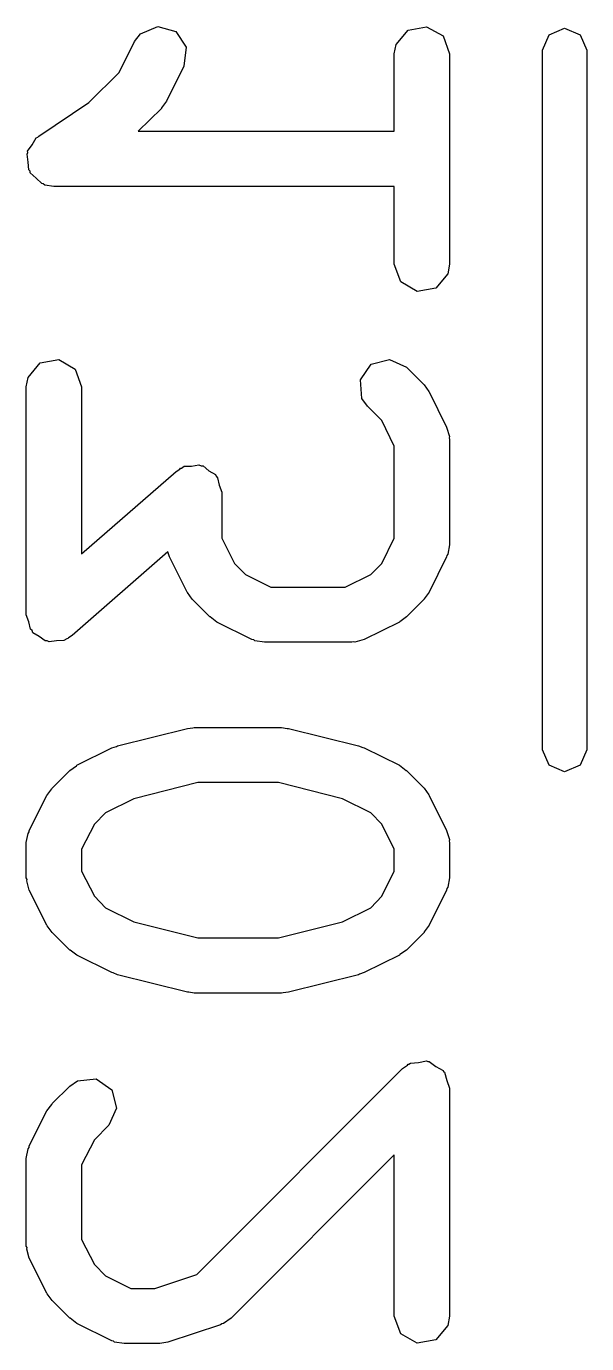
# Model space of a CAD drawing. Extents: x 54 to 297, y -260 to -31.
# Drawn here: x 281.377 to 282.9, y -207.313 to -203.735 of the extents above; entities that cross this region are included whole.
import ezdxf

# ---------------------------------------------------------------- set-up
doc = ezdxf.new("R2010")
doc.units = 0
doc.layers.add('BLACK', color=7, linetype='CONTINUOUS')

msp = doc.modelspace()

# ---------------------------------------------------------------- linework, layer by layer
at = {"layer": 'BLACK', "linetype": 'CONTINUOUS'}
for p, q in [((281.671, -203.776), (281.687, -203.755)), ((281.687, -203.755), (281.734, -203.735)), ((281.734, -203.735), (281.783, -203.749)), ((281.783, -203.749), (281.811, -203.792)), ((282.382, -203.784), (282.415, -203.745)), ((282.415, -203.745), (282.465, -203.736)), ((282.465, -203.736), (282.51, -203.761)), ((282.51, -203.761), (282.527, -203.81)), ((282.78, -203.8), (282.798, -203.758)), ((282.798, -203.758), (282.84, -203.74)), ((282.84, -203.74), (282.882, -203.758)), ((282.882, -203.758), (282.9, -203.8)), ((281.629, -203.86), (281.671, -203.776)), ((281.811, -203.792), (281.805, -203.843)), ((282.377, -203.81), (282.382, -203.784)), ((282.78, -205.7), (282.78, -203.8)), ((282.9, -203.8), (282.9, -205.7)), ((282.377, -204.02), (282.377, -203.81)), ((282.527, -203.81), (282.527, -204.381)), ((281.547, -203.942), (281.629, -203.86)), ((281.805, -203.843), (281.758, -203.938)), ((281.411, -204.033), (281.547, -203.942)), ((281.758, -203.938), (281.744, -203.956)), ((281.744, -203.958), (281.681, -204.02)), ((281.744, -203.956), (281.744, -203.958)), ((281.393, -204.057), (281.404, -204.038)), ((281.404, -204.038), (281.408, -204.036)), ((281.408, -204.036), (281.411, -204.033)), ((281.681, -204.02), (282.377, -204.02)), ((281.379, -204.082), (281.381, -204.078)), ((281.382, -204.104), (281.379, -204.082)), ((281.38, -204.074), (281.393, -204.057)), ((281.381, -204.078), (281.38, -204.074)), ((281.384, -204.125), (281.382, -204.104)), ((281.387, -204.128), (281.384, -204.125)), ((281.387, -204.133), (281.387, -204.128)), ((281.404, -204.147), (281.387, -204.133)), ((281.419, -204.162), (281.404, -204.147)), ((281.423, -204.163), (281.419, -204.162)), ((281.427, -204.166), (281.423, -204.163)), ((281.452, -204.17), (281.427, -204.166)), ((282.377, -204.17), (281.452, -204.17)), ((282.377, -204.381), (282.377, -204.17)), ((282.395, -204.429), (282.377, -204.381)), ((282.523, -204.407), (282.49, -204.446)), ((282.527, -204.381), (282.523, -204.407)), ((282.439, -204.455), (282.395, -204.429)), ((282.49, -204.446), (282.439, -204.455)), ((281.382, -204.689), (281.415, -204.649)), ((281.415, -204.649), (281.465, -204.64)), ((281.465, -204.64), (281.51, -204.666)), ((282.285, -204.695), (282.314, -204.653)), ((282.314, -204.653), (282.364, -204.64)), ((282.364, -204.64), (282.41, -204.661)), ((282.41, -204.661), (282.458, -204.709)), ((281.377, -204.714), (281.382, -204.689)), ((281.51, -204.666), (281.527, -204.714)), ((282.289, -204.746), (282.285, -204.695)), ((281.377, -205.333), (281.377, -204.714)), ((281.527, -204.714), (281.527, -205.168)), ((282.458, -204.709), (282.471, -204.727)), ((282.471, -204.727), (282.472, -204.728)), ((282.472, -204.728), (282.519, -204.824)), ((282.304, -204.767), (282.289, -204.746)), ((282.343, -204.806), (282.304, -204.767)), ((282.377, -204.875), (282.343, -204.806)), ((282.519, -204.824), (282.527, -204.849)), ((282.377, -205.125), (282.377, -204.875)), ((282.527, -204.849), (282.526, -204.853)), ((282.526, -204.853), (282.527, -204.857)), ((282.527, -204.857), (282.527, -205.143)), ((281.527, -205.168), (281.784, -204.944)), ((281.784, -204.944), (281.794, -204.938)), ((281.794, -204.938), (281.796, -204.935)), ((281.796, -204.935), (281.799, -204.935)), ((281.799, -204.935), (281.806, -204.93)), ((281.806, -204.93), (281.826, -204.93)), ((281.826, -204.93), (281.846, -204.926)), ((281.846, -204.926), (281.852, -204.929)), ((281.852, -204.929), (281.858, -204.929)), ((281.858, -204.929), (281.873, -204.942)), ((281.873, -204.942), (281.891, -204.952)), ((281.891, -204.952), (281.893, -204.957)), ((281.893, -204.957), (281.897, -204.961)), ((281.897, -204.961), (281.901, -204.981)), ((281.901, -204.981), (281.908, -205)), ((281.908, -205), (281.908, -205.125)), ((281.908, -205.125), (281.943, -205.194)), ((282.343, -205.194), (282.377, -205.125)), ((281.762, -205.162), (281.502, -205.39)), ((281.766, -205.176), (281.762, -205.162)), ((282.527, -205.143), (282.523, -205.169)), ((281.814, -205.272), (281.766, -205.176)), ((281.943, -205.194), (281.973, -205.224)), ((282.313, -205.224), (282.343, -205.194)), ((282.519, -205.176), (282.472, -205.272)), ((282.52, -205.172), (282.519, -205.176)), ((282.523, -205.169), (282.52, -205.172)), ((281.973, -205.224), (282.042, -205.258)), ((282.244, -205.258), (282.313, -205.224)), ((282.042, -205.258), (282.244, -205.258)), ((281.815, -205.273), (281.814, -205.272)), ((281.828, -205.291), (281.815, -205.273)), ((281.876, -205.339), (281.828, -205.291)), ((282.458, -205.291), (282.41, -205.339)), ((282.472, -205.272), (282.458, -205.29)), ((282.458, -205.29), (282.458, -205.291)), ((281.384, -205.352), (281.377, -205.333)), ((281.877, -205.339), (281.876, -205.339)), ((281.895, -205.353), (281.877, -205.339)), ((282.41, -205.339), (282.392, -205.352)), ((281.388, -205.372), (281.384, -205.352)), ((281.393, -205.376), (281.388, -205.372)), ((281.395, -205.382), (281.393, -205.376)), ((281.99, -205.4), (281.895, -205.353)), ((282.391, -205.353), (282.295, -205.4)), ((282.392, -205.352), (282.391, -205.353)), ((281.412, -205.392), (281.395, -205.382)), ((281.428, -205.404), (281.412, -205.392)), ((281.434, -205.404), (281.428, -205.404)), ((281.439, -205.407), (281.434, -205.404)), ((281.459, -205.404), (281.439, -205.407)), ((281.479, -205.403), (281.459, -205.404)), ((281.487, -205.399), (281.479, -205.403)), ((281.49, -205.398), (281.487, -205.399)), ((281.492, -205.396), (281.49, -205.398)), ((281.502, -205.39), (281.492, -205.396)), ((281.995, -205.401), (281.99, -205.4)), ((281.998, -205.404), (281.995, -205.401)), ((282.024, -205.408), (281.998, -205.404)), ((282.262, -205.408), (282.024, -205.408)), ((282.266, -205.407), (282.262, -205.408)), ((282.27, -205.408), (282.266, -205.407)), ((282.295, -205.4), (282.27, -205.408)), ((281.625, -205.689), (281.815, -205.642)), ((281.815, -205.642), (281.83, -205.64)), ((281.83, -205.64), (281.833, -205.639)), ((281.833, -205.639), (282.071, -205.639)), ((282.071, -205.639), (282.086, -205.642)), ((282.086, -205.642), (282.09, -205.642)), ((282.09, -205.642), (282.28, -205.689)), ((281.514, -205.742), (281.609, -205.695)), ((281.609, -205.695), (281.622, -205.691)), ((281.622, -205.691), (281.625, -205.689)), ((282.28, -205.689), (282.292, -205.694)), ((282.292, -205.694), (282.295, -205.695)), ((282.295, -205.695), (282.391, -205.742)), ((282.798, -205.742), (282.78, -205.7)), ((282.9, -205.7), (282.882, -205.742)), ((281.447, -205.804), (281.495, -205.756)), ((281.495, -205.756), (281.513, -205.744)), ((281.513, -205.744), (281.514, -205.742)), ((282.391, -205.742), (282.409, -205.756)), ((282.409, -205.756), (282.41, -205.756)), ((282.41, -205.756), (282.458, -205.804)), ((282.84, -205.76), (282.798, -205.742)), ((282.882, -205.742), (282.84, -205.76)), ((281.433, -205.824), (281.446, -205.806)), ((281.446, -205.806), (281.447, -205.804)), ((281.843, -205.789), (281.669, -205.833)), ((282.062, -205.789), (281.843, -205.789)), ((282.236, -205.833), (282.062, -205.789)), ((282.458, -205.804), (282.471, -205.822)), ((281.385, -205.919), (281.433, -205.824)), ((281.669, -205.833), (281.592, -205.871)), ((282.313, -205.871), (282.236, -205.833)), ((282.471, -205.822), (282.472, -205.824)), ((282.472, -205.824), (282.519, -205.919)), ((281.592, -205.871), (281.562, -205.902)), ((282.343, -205.902), (282.313, -205.871)), ((281.562, -205.902), (281.527, -205.97)), ((282.377, -205.97), (282.343, -205.902)), ((281.377, -205.952), (281.382, -205.927)), ((281.382, -205.927), (281.385, -205.923)), ((281.385, -205.923), (281.385, -205.919)), ((282.519, -205.919), (282.527, -205.944)), ((282.527, -205.944), (282.526, -205.948)), ((282.526, -205.948), (282.527, -205.952)), ((281.377, -206.048), (281.377, -205.952)), ((281.527, -205.97), (281.527, -206.03)), ((282.377, -206.03), (282.377, -205.97)), ((282.527, -205.952), (282.527, -206.048)), ((281.379, -206.052), (281.377, -206.048)), ((281.378, -206.056), (281.379, -206.052)), ((281.385, -206.081), (281.378, -206.056)), ((281.527, -206.03), (281.562, -206.098)), ((282.343, -206.098), (282.377, -206.03)), ((282.527, -206.048), (282.523, -206.073)), ((281.433, -206.176), (281.385, -206.081)), ((282.519, -206.081), (282.472, -206.176)), ((282.52, -206.077), (282.519, -206.081)), ((282.523, -206.073), (282.52, -206.077)), ((281.562, -206.098), (281.592, -206.129)), ((282.313, -206.129), (282.343, -206.098)), ((281.592, -206.129), (281.669, -206.167)), ((282.236, -206.167), (282.313, -206.129)), ((281.434, -206.178), (281.433, -206.176)), ((281.447, -206.196), (281.434, -206.178)), ((281.495, -206.244), (281.447, -206.196)), ((281.669, -206.167), (281.843, -206.211)), ((282.062, -206.211), (282.236, -206.167)), ((282.458, -206.196), (282.41, -206.244)), ((282.472, -206.176), (282.458, -206.194)), ((282.458, -206.194), (282.458, -206.196)), ((281.843, -206.211), (282.062, -206.211)), ((281.496, -206.244), (281.495, -206.244)), ((281.514, -206.258), (281.496, -206.244)), ((281.609, -206.305), (281.514, -206.258)), ((282.391, -206.258), (282.295, -206.305)), ((282.392, -206.256), (282.391, -206.258)), ((282.41, -206.244), (282.392, -206.256)), ((281.613, -206.306), (281.609, -206.305)), ((281.625, -206.311), (281.613, -206.306)), ((282.295, -206.305), (282.283, -206.309)), ((281.815, -206.358), (281.625, -206.311)), ((282.28, -206.311), (282.09, -206.358)), ((282.283, -206.309), (282.28, -206.311)), ((281.819, -206.358), (281.815, -206.358)), ((281.833, -206.361), (281.819, -206.358)), ((282.071, -206.361), (281.833, -206.361)), ((282.075, -206.36), (282.071, -206.361)), ((282.09, -206.358), (282.075, -206.36)), ((282.399, -206.566), (282.413, -206.557)), ((282.413, -206.557), (282.415, -206.554)), ((282.415, -206.554), (282.417, -206.554)), ((282.417, -206.554), (282.421, -206.551)), ((282.421, -206.551), (282.443, -206.549)), ((282.443, -206.549), (282.465, -206.545)), ((282.465, -206.545), (282.468, -206.547)), ((282.468, -206.547), (282.472, -206.547)), ((282.472, -206.547), (282.49, -206.56)), ((281.84, -207.125), (282.399, -206.566)), ((282.49, -206.56), (282.51, -206.571)), ((282.51, -206.571), (282.511, -206.574)), ((282.511, -206.574), (282.514, -206.576)), ((282.514, -206.576), (282.52, -206.598)), ((281.447, -206.661), (281.495, -206.614)), ((281.495, -206.614), (281.516, -206.599)), ((281.516, -206.599), (281.567, -206.594)), ((281.567, -206.594), (281.609, -206.624)), ((281.609, -206.624), (281.622, -206.673)), ((282.52, -206.598), (282.527, -206.619)), ((282.527, -206.619), (282.527, -207.238)), ((281.433, -206.681), (281.446, -206.663)), ((281.446, -206.663), (281.447, -206.661)), ((281.385, -206.776), (281.433, -206.681)), ((281.622, -206.673), (281.601, -206.72)), ((281.601, -206.72), (281.562, -206.759)), ((281.562, -206.759), (281.527, -206.827)), ((281.377, -206.81), (281.382, -206.784)), ((281.382, -206.784), (281.385, -206.78)), ((281.385, -206.78), (281.385, -206.776)), ((282.377, -206.8), (281.934, -207.244)), ((282.377, -207.238), (282.377, -206.8)), ((281.377, -207.048), (281.377, -206.81)), ((281.527, -206.827), (281.527, -207.03)), ((281.379, -207.052), (281.377, -207.048)), ((281.378, -207.056), (281.379, -207.052)), ((281.385, -207.081), (281.378, -207.056)), ((281.527, -207.03), (281.562, -207.098)), ((281.433, -207.176), (281.385, -207.081)), ((281.562, -207.098), (281.592, -207.129)), ((281.592, -207.129), (281.661, -207.163)), ((281.726, -207.163), (281.84, -207.125)), ((281.661, -207.163), (281.726, -207.163)), ((281.434, -207.178), (281.433, -207.176)), ((281.447, -207.196), (281.434, -207.178)), ((281.495, -207.244), (281.447, -207.196)), ((281.496, -207.244), (281.495, -207.244)), ((281.514, -207.258), (281.496, -207.244)), ((281.609, -207.305), (281.514, -207.258)), ((281.905, -207.262), (281.762, -207.309)), ((281.908, -207.259), (281.905, -207.262)), ((281.913, -207.258), (281.908, -207.259)), ((281.934, -207.244), (281.913, -207.258)), ((282.395, -207.286), (282.377, -207.238)), ((282.523, -207.264), (282.49, -207.303)), ((282.527, -207.238), (282.523, -207.264)), ((281.614, -207.306), (281.609, -207.305)), ((281.617, -207.309), (281.614, -207.306)), ((281.643, -207.313), (281.617, -207.309)), ((281.762, -207.309), (281.74, -207.313)), ((282.439, -207.312), (282.395, -207.286)), ((282.49, -207.303), (282.439, -207.312)), ((281.738, -207.313), (281.643, -207.313)), ((281.74, -207.313), (281.738, -207.313))]:
    msp.add_line(p, q, dxfattribs=at)

doc.saveas('drawing.dxf')
